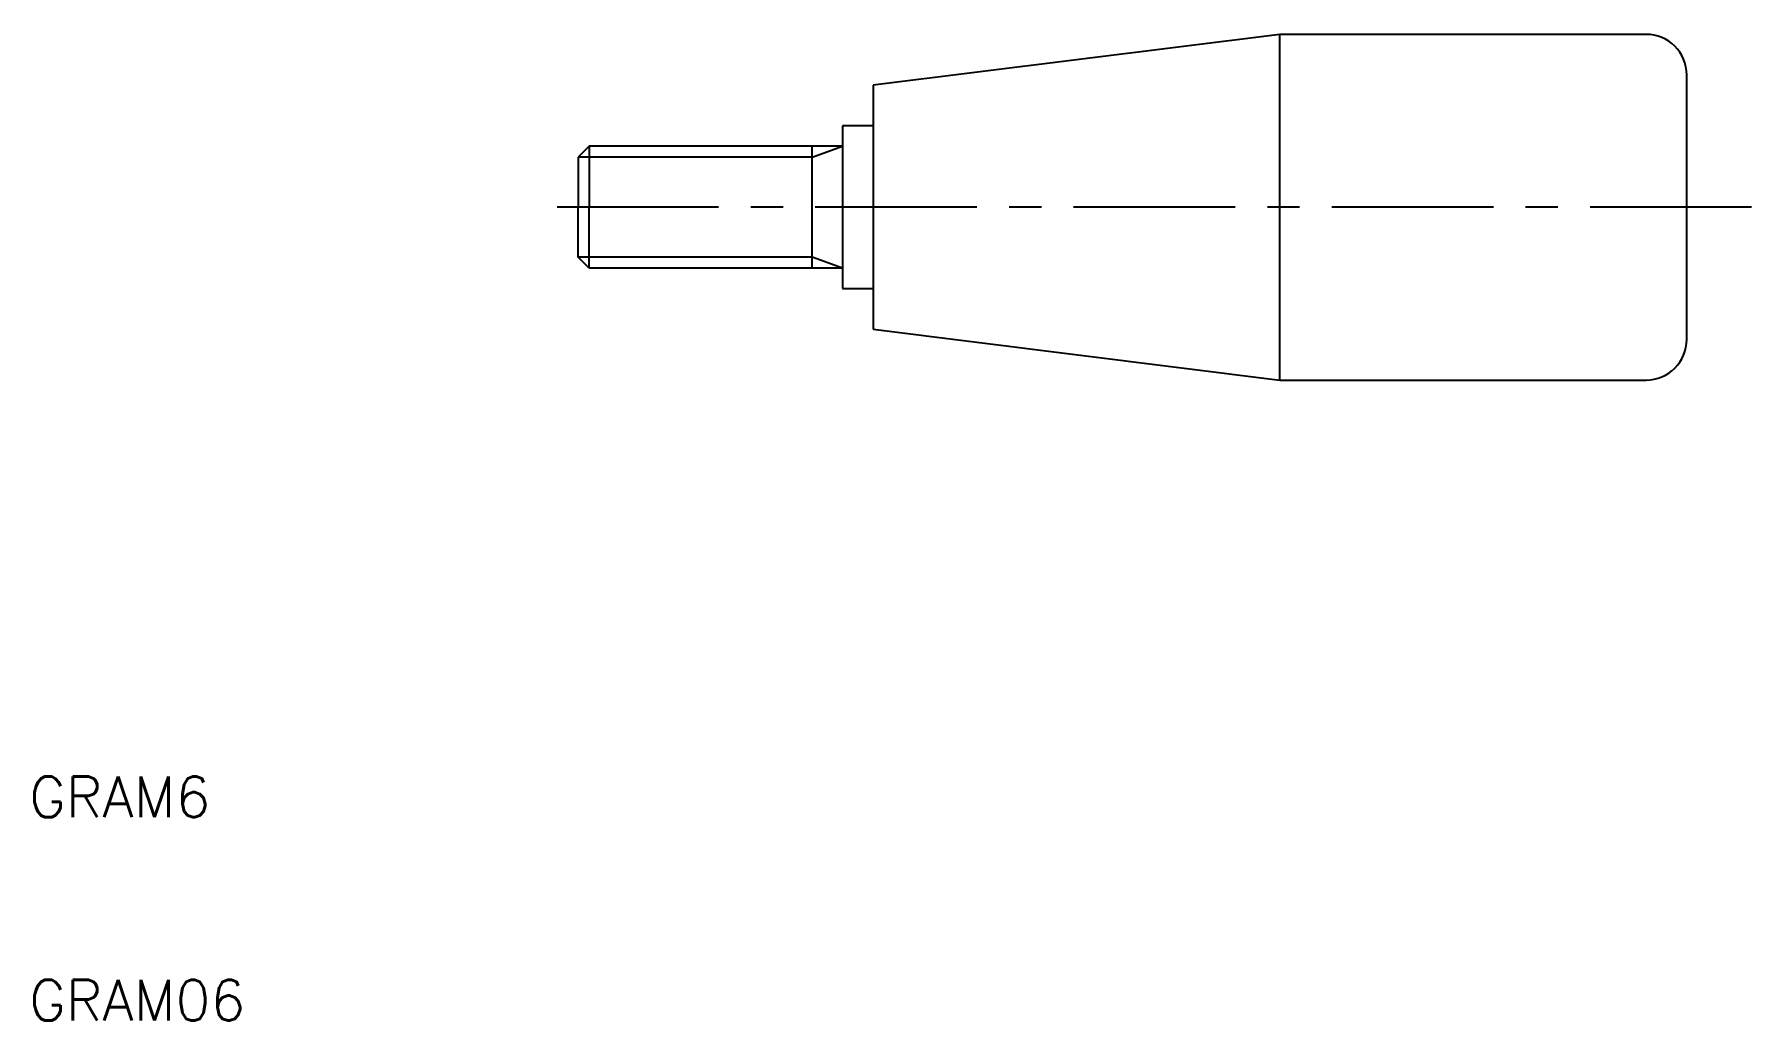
# Model space of a CAD drawing. Extents: x 10.3 to 94.7, y 10 to 58.5.
import ezdxf

# ---------------------------------------------------------------- set-up
doc = ezdxf.new("R2010")
doc.units = 0
doc.header["$LTSCALE"] = 0.25
doc.linetypes.add('CENTER', pattern=[50.8, 31.75, -6.35, 6.35, -6.35])
doc.layers.get('0').update_dxf_attribs({"linetype": 'CONTINUOUS'})
doc.layers.add('CENTER', color=1, linetype='CENTER')
doc.styles.get("Standard").update_dxf_attribs({"font": 'TXT.shx'})

msp = doc.modelspace()

# ---------------------------------------------------------------- linework, layer by layer
for p, q in [((71.5, 58.5), (51.5, 56)), ((89.5, 58.5), (71.5, 58.5)), ((71.5, 41.5), (71.5, 58.5)), ((51.5, 56), (51.5, 44)), ((91.5, 43.5), (91.5, 56.5)), ((50, 54), (50, 46)), ((51.5, 54), (50, 54)), ((37.5415, 53), (37, 52.4585)), ((37, 52.4585), (37, 50)), ((50, 53), (37.5415, 53)), ((37.5415, 53), (37.5415, 50)), ((48.5, 47), (48.5, 53)), ((37, 47.5415), (37, 50)), ((37.5415, 47), (37.5415, 50)), ((37.5415, 47), (37, 47.5415)), ((50, 47), (37.5415, 47)), ((50, 46), (51.5, 46)), ((51.5, 44), (71.5, 41.5)), ((71.5, 41.5), (89.5, 41.5))]:
    msp.add_line(p, q)
at = {"color": 3}
for p, q in [((48.5, 52.4585), (37, 52.4585)), ((48.5, 52.4585), (50, 53)), ((48.5, 47.5415), (37, 47.5415)), ((50, 47), (48.5, 47.5415))]:
    msp.add_line(p, q, dxfattribs=at)
for centre, start, end in [((89.5, 56.5), 0, 90), ((89.5, 43.5), 270, 0)]:
    msp.add_arc(centre, 2, start, end)
at = {"layer": 'CENTER', "color": 1, "linetype": 'CENTER'}
msp.add_line((94.6939, 50), (35, 50), dxfattribs=at)

# ---------------------------------------------------------------- texts
for s, p in [('GRAM6', (10, 20)), ('GRAM06', (10, 10))]:
    msp.add_text(s, height=2).set_placement(p)

doc.saveas('drawing.dxf')
